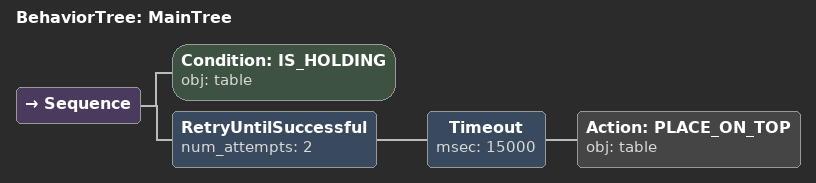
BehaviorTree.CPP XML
<root main_tree_to_execute="MainTree">
  <BehaviorTree ID="MainTree">
    <Sequence>
      <!-- Check table is holding before PLACE_ON_TOP -->
      <Condition ID="IS_HOLDING" obj="table" />
      <!-- Retry PLACE_ON_TOP table up to 2 attempts -->
      <RetryUntilSuccessful num_attempts="2">
        <!-- Timeout: PLACE_ON_TOP table within 15s -->
        <Timeout msec="15000">
          <!-- Place on table -->
          <Action ID="PLACE_ON_TOP" obj="table" />
        </Timeout>
      </RetryUntilSuccessful>

    </Sequence>
  </BehaviorTree>
</root>
